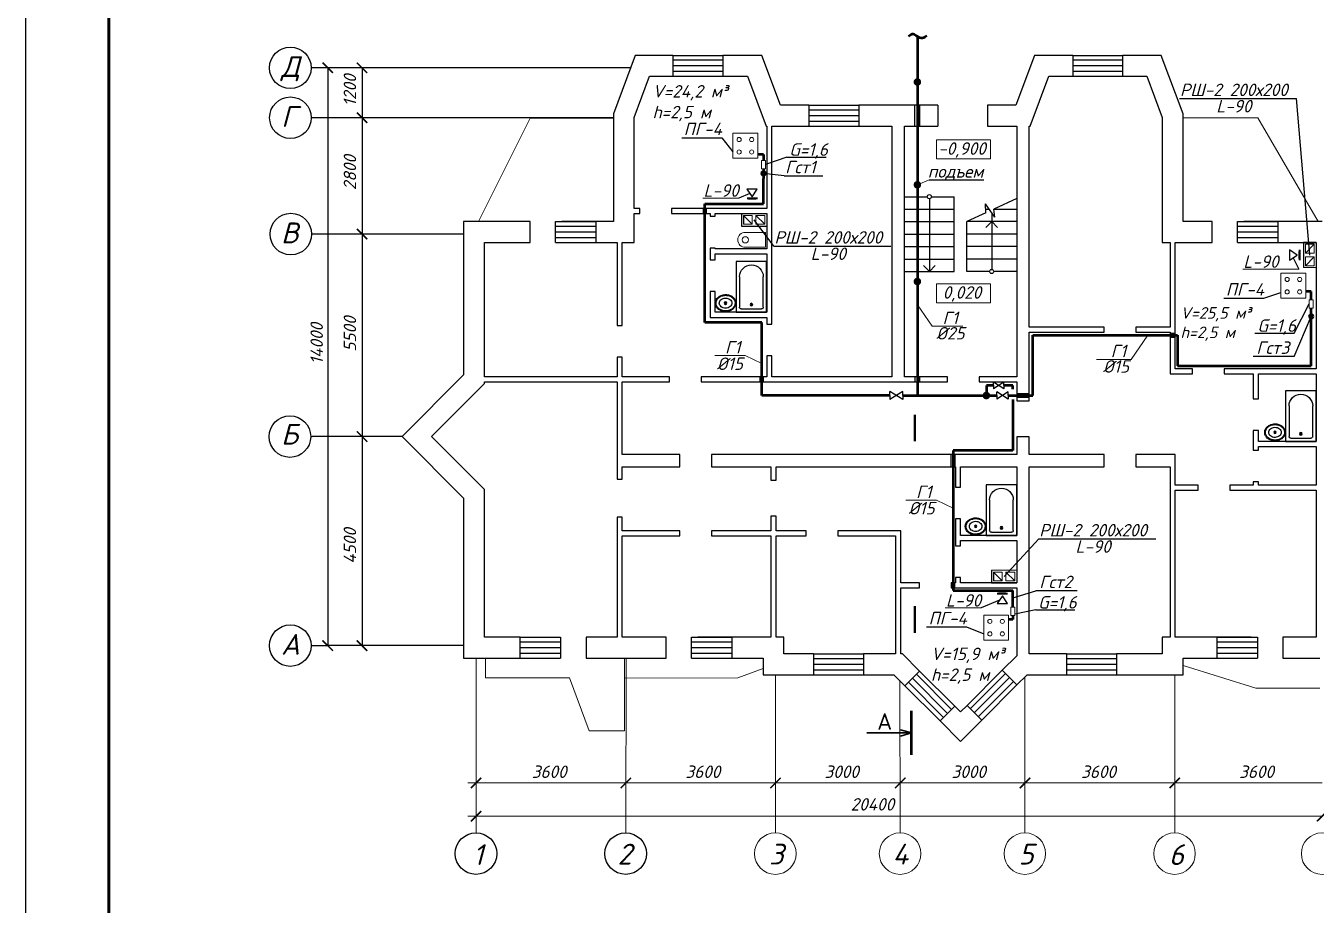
# Model space of a CAD drawing. Header units: millimetres. Extents: x -710977 to 10671, y -929782 to 89628.
# Drawn here: x 846.5 to 1156.9, y 4608.1 to 4819.7 of the extents above; entities that cross this region are included whole.
import ezdxf

# ---------------------------------------------------------------- set-up
doc = ezdxf.new("R2010")
doc.units = ezdxf.units.MM
doc.header["$LTSCALE"] = 0.4
doc.linetypes.add('ГОСТ 2.303 5', pattern=[24, 20, -1.5, 1, -1.5])
for name, color, linetype, lineweight in [('A-FLOR', 192, 'Continuous', 9), ('A-WALL', 113, 'Continuous', 9), ('I-WALL', 2, 'Continuous', 9), ('газ', 7, 'Continuous', 40), ('здания', 7, 'Continuous', 25), ('Надписи', 7, 'Continuous', 20), ('оборудование', 255, 'Continuous', 60), ('основной', 7, 'Continuous', 60), ('построение', 7, 'Continuous', 30), ('тонкие', 7, 'Continuous', 25)]:
    doc.layers.add(name, color=color, linetype=linetype, lineweight=lineweight)
for name, color, linetype in [('VPORTS', 7, 'Continuous'), ('А1', 7, 'Continuous'), ('аксонометрия', 84, 'Continuous'), ('кварталыИнфо', 7, 'Continuous'), ('оси', 255, 'Continuous'), ('подп', 70, 'Continuous')]:
    doc.layers.add(name, color=color, linetype=linetype)
doc.styles.add('Zhenka', font='isocpeur.ttf', dxfattribs={"height": 400})
doc.styles.add('Курсив', font='isocpeui.ttf')
doc.styles.add('текстовый', font='isocpeui.ttf', dxfattribs={"height": 5})
doc.linetypes.add('зигзаг', pattern='A,0.00254,-5.08,[131,ltypeshp.shx,S=5.08,R=0,X=-5.08,Y=0],-10.16,[131,ltypeshp.shx,S=5.08,R=180,X=5.08,Y=0],-5.08', length=20.32254)

# ---------------------------------------------------------------- blocks, each defined once
blk = doc.blocks.new('Ванна — 66 x 152 см')
for p, q in [((8, -18), (10, -18)), ((9, -17), (9, -19))]:
    blk.add_line(p, q)
blk.add_lwpolyline([(0, -36), (0, 0), (60, 0), (60, -36)], close=True)
for points in [[(4, -30), (4, -6)], [(6, -4), (42, -4)], [(42, -32), (6, -32)]]:
    blk.add_lwpolyline(points)
for radius in [1.5, 1]:
    blk.add_circle((9, -18), radius)
for centre, radius, start, end in [((5.75, -5.75), 1.77, 81.8699, 188.1301), ((42, -18), 14, 270, 90), ((5.75, -30.25), 1.77, 171.8699, 278.1301)]:
    blk.add_arc(centre, radius, start, end)
blk = doc.blocks.new('Раковина овальная — вид сверху')
for p, q in [((-1, 0), (1, 0)), ((0, 1), (0, -1))]:
    blk.add_line(p, q)
at = {"linetype": 'Continuous'}
for points in [[(-12.2, 0.4, 0.117634), (-11.5, -3.4, 0.104469), (-8.9, -6.8, 0.090016), (-5.1, -9.1, 0.08192), (-0.3, -10, 0.08192), (4.5, -9.4, 0.090016), (8.4, -7.4, 0.104469), (11.2, -4.1, 0.117634), (12.2, -0.4, 0.117634), (11.5, 3.4, 0.104469), (8.9, 6.8, 0.090016), (5.1, 9.1, 0.08192), (0.3, 10, 0.08192), (-4.5, 9.4, 0.090016), (-8.4, 7.4, 0.104469), (-11.2, 4.1, 0.117634)], [(-11.3, 0.2, 0.118622), (-10.5, -3.3, 0.104678), (-8.1, -6.4, 0.089562), (-4.5, -8.4, 0.081185), (-0.1, -9.2, 0.081185), (4.3, -8.5, 0.089562), (7.9, -6.6, 0.104678), (10.4, -3.5, 0.118622), (11.3, -0.2, 0.118622), (10.5, 3.3, 0.104678), (8.1, 6.4, 0.089562), (4.5, 8.4, 0.081185), (0.1, 9.2, 0.081185), (-4.3, 8.5, 0.089562), (-7.9, 6.6, 0.104678), (-10.4, 3.5, 0.118622)], [(-7.4, 0.1, 0.118283), (-6.9, -2.2, 0.104607), (-5.3, -4.2, 0.089718), (-3, -5.5, 0.081436), (-0.1, -6, 0.081436), (2.8, -5.6, 0.089718), (5.2, -4.3, 0.104607), (6.9, -2.3, 0.118283), (7.4, -0.1, 0.118283), (6.9, 2.2, 0.104607), (5.3, 4.2, 0.089718), (3, 5.5, 0.081436), (0.1, 6, 0.081436), (-2.8, 5.6, 0.089718), (-5.2, 4.3, 0.104607), (-6.9, 2.3, 0.118283)]]:
    blk.add_lwpolyline(points, format="xyb", close=True, dxfattribs=at)
for radius in [1.5, 1]:
    blk.add_circle((0, 0), radius)
blk = doc.blocks.new('_ArchTick')
at = {"color": 0, "linetype": 'ByBlock', "const_width": 0.15}
blk.add_lwpolyline([(-0.5, -0.5), (0.5, 0.5)], dxfattribs=at)

msp = doc.modelspace()

# ---------------------------------------------------------------- hatches: boundary and pattern name
at = {"layer": 'оборудование', "lineweight": 60}
h = msp.add_hatch(color=7, dxfattribs=at)
h.paths.add_polyline_path([(1023.959, 4784.158), (1023.589, 4784.308, 0.0964728), (1023.559, 4784.158, 0.4142136), (1023.959, 4783.758)])
h.paths.add_polyline_path([(1024.359, 4784.158, 0.8240307), (1023.589, 4784.308), (1023.959, 4784.158)])
h.paths.add_polyline_path([(1024.359, 4784.158), (1023.959, 4784.158), (1023.959, 4783.758, 0.4142136)])
h = msp.add_hatch(color=7, dxfattribs=at)
h.paths.add_polyline_path([(1155.682, 4749.78), (1155.312, 4749.63, -0.0964728), (1155.282, 4749.78, -0.4142136), (1155.682, 4750.18)])
h.paths.add_polyline_path([(1156.082, 4749.78, -0.8240307), (1155.312, 4749.63), (1155.682, 4749.78)])
h.paths.add_polyline_path([(1156.082, 4749.78), (1155.682, 4749.78), (1155.682, 4750.18, -0.4142136)])
h = msp.add_hatch(color=7, dxfattribs=at)
edge = h.paths.add_edge_path()
edge.add_line((1083.908, 4681.72), (1083.537, 4681.963))
edge.add_arc((1083.908, 4682.113), 0.4, 180, 202.04172, ccw=False)
edge.add_arc((1083.908, 4682.113), 0.4, 90, 180, ccw=False)
edge.add_line((1083.908, 4682.513), (1083.908, 4681.72))
edge = h.paths.add_edge_path()
edge.add_arc((1083.908, 4682.113), 0.4, -157.95828, 0, ccw=False)
edge.add_line((1083.537, 4681.963), (1083.908, 4681.72))
edge.add_line((1083.908, 4681.72), (1084.308, 4682.113))
edge = h.paths.add_edge_path()
edge.add_line((1084.308, 4682.113), (1083.908, 4681.72))
edge.add_line((1083.908, 4681.72), (1083.908, 4682.513))
edge.add_arc((1083.908, 4682.113), 0.4, 0, 90, ccw=False)

# ---------------------------------------------------------------- linework, layer by layer
at = {"color": 7, "lineweight": 25}
for p, q in [((1002.161, 4812.574), (1002.161, 4807.574)), ((1002.161, 4812.574), (1014.161, 4812.574)), ((1002.161, 4811.484), (1014.161, 4811.484)), ((1014.161, 4812.574), (1014.161, 4807.574)), ((1098.317, 4812.574), (1098.317, 4807.574)), ((1098.317, 4812.574), (1110.317, 4812.574)), ((1098.317, 4811.484), (1110.317, 4811.484)), ((1110.317, 4812.574), (1110.317, 4807.574)), ((1002.161, 4810.124), (1014.161, 4810.124)), ((1002.161, 4808.763), (1014.161, 4808.763)), ((1002.161, 4807.574), (1014.161, 4807.574)), ((1098.317, 4810.124), (1110.317, 4810.124)), ((1098.317, 4808.763), (1110.317, 4808.763)), ((1098.317, 4807.574), (1110.317, 4807.574)), ((1034.846, 4800.574), (1034.846, 4795.574)), ((1034.846, 4800.574), (1046.846, 4800.574)), ((1034.846, 4799.484), (1046.846, 4799.484)), ((1034.846, 4798.124), (1046.846, 4798.124)), ((1046.846, 4800.574), (1046.846, 4795.574)), ((1065.846, 4800.574), (1065.846, 4795.574)), ((1077.846, 4800.574), (1077.846, 4795.574)), ((1034.846, 4796.763), (1046.846, 4796.763)), ((1034.846, 4795.574), (1046.846, 4795.574)), ((973.966, 4767.574), (973.966, 4772.574)), ((973.966, 4771.484), (983.658, 4771.484)), ((973.966, 4770.124), (983.658, 4770.124)), ((1137.966, 4767.574), (1137.966, 4772.574)), ((1137.966, 4771.484), (1147.658, 4771.484)), ((1137.966, 4770.124), (1147.658, 4770.124)), ((973.966, 4768.763), (983.658, 4768.763)), ((1137.966, 4768.763), (1147.658, 4768.763)), ((965.434, 4667.574), (965.434, 4672.574)), ((965.434, 4671.484), (975.126, 4671.484)), ((1006.631, 4667.574), (1006.631, 4672.574)), ((1006.631, 4671.484), (1016.323, 4671.484)), ((1133.034, 4667.574), (1133.034, 4672.574)), ((1133.034, 4671.484), (1142.726, 4671.484)), ((965.434, 4670.124), (975.126, 4670.124)), ((965.434, 4668.763), (975.126, 4668.763)), ((1006.631, 4670.124), (1016.323, 4670.124)), ((1006.631, 4668.763), (1016.323, 4668.763)), ((1035.976, 4668.574), (1035.976, 4663.574)), ((1035.976, 4668.574), (1047.976, 4668.574)), ((1035.976, 4667.484), (1047.976, 4667.484)), ((1047.976, 4668.574), (1047.976, 4663.574)), ((1096.846, 4668.574), (1096.846, 4663.574)), ((1096.846, 4668.574), (1108.846, 4668.574)), ((1096.846, 4667.484), (1108.846, 4667.484)), ((1108.846, 4668.574), (1108.846, 4663.574)), ((1133.034, 4670.124), (1142.726, 4670.124)), ((1133.034, 4668.763), (1142.726, 4668.763)), ((1035.976, 4666.124), (1047.976, 4666.124)), ((1035.976, 4664.763), (1047.976, 4664.763)), ((1061.49, 4664.465), (1057.955, 4660.929)), ((1061.49, 4664.465), (1069.976, 4655.98)), ((1072.898, 4656.161), (1081.383, 4664.646)), ((1081.383, 4664.646), (1084.919, 4661.111)), ((1096.846, 4666.124), (1108.846, 4666.124)), ((1096.846, 4664.763), (1108.846, 4664.763)), ((1035.976, 4663.574), (1047.976, 4663.574)), ((1058.796, 4661.77), (1067.281, 4653.285)), ((1059.758, 4662.733), (1068.243, 4654.247)), ((1060.72, 4663.695), (1069.206, 4655.209)), ((1073.668, 4655.391), (1082.154, 4663.876)), ((1074.631, 4654.429), (1083.116, 4662.914)), ((1075.593, 4653.467), (1084.078, 4661.952)), ((1096.846, 4663.574), (1108.846, 4663.574)), ((1057.955, 4660.929), (1066.44, 4652.444)), ((1076.434, 4652.626), (1084.919, 4661.111)), ((1069.976, 4655.98), (1066.44, 4652.444)), ((1072.898, 4656.161), (1076.434, 4652.626))]:
    msp.add_line(p, q, dxfattribs=at)
at = {"lineweight": 25}
for p, q in [((919.156, 4809.574), (919.156, 4670.574)), ((991.989, 4809.574), (919.156, 4809.574)), ((927.406, 4809.574), (927.406, 4670.574)), ((951.846, 4769.574), (915.406, 4769.574)), ((937.022, 4720.862), (915.406, 4720.862)), ((937.022, 4720.862), (915.406, 4720.862)), ((951.846, 4670.574), (919.156, 4670.574)), ((951.846, 4670.574), (926.156, 4670.574))]:
    msp.add_line(p, q, dxfattribs=at)
at = {"lineweight": -3, "ltscale": 0.08}
for p, q in [((1123.992, 4802.205), (1152.136, 4802.205)), ((1026.446, 4766.702), (1054.59, 4766.702)), ((1090.138, 4696.267), (1118.282, 4696.267))]:
    msp.add_line(p, q, dxfattribs=at)
for p, q in [((1155.319, 4764.528), (1152.136, 4802.205)), ((1004.289, 4792.773), (1013.905, 4792.773)), ((1013.905, 4792.773), (1016.593, 4789.386)), ((1029.588, 4788.102), (1024.459, 4786.309)), ((1029.588, 4788.102), (1039.008, 4788.102)), ((1028.904, 4783.578), (1023.959, 4784.121)), ((1028.904, 4783.578), (1038.264, 4783.578)), ((1026.446, 4766.702), (1021.709, 4773.018)), ((1144.3, 4754.177), (1148.394, 4755.533)), ((1134.683, 4754.177), (1144.3, 4754.177)), ((1151.572, 4745.749), (1155.182, 4752.762)), ((1151.572, 4740.124), (1155.682, 4749.78)), ((1142.152, 4745.749), (1151.572, 4745.749)), ((1083.908, 4682.087), (1089.456, 4683.776)), ((1089.418, 4679.176), (1084.408, 4678.174)), ((1089.418, 4679.176), (1098.838, 4679.176)), ((1063.192, 4675.095), (1072.809, 4675.095)), ((1072.809, 4675.095), (1076.908, 4673.426))]:
    msp.add_line(p, q)
at = {"lineweight": 20}
for p, q in [((1016.593, 4793.819), (1022.593, 4793.819)), ((1016.593, 4787.819), (1016.593, 4793.819)), ((1022.593, 4793.819), (1022.593, 4787.819)), ((1022.593, 4787.819), (1016.593, 4787.819)), ((1023.959, 4787.309), (1023.459, 4787.309)), ((1023.459, 4787.309), (1023.459, 4785.309)), ((1024.459, 4787.309), (1023.959, 4787.309)), ((1024.459, 4785.309), (1024.459, 4787.309)), ((1023.459, 4785.309), (1024.459, 4785.309)), ((1024.726, 4774.531), (1018.673, 4774.531)), ((1019.127, 4774.077), (1021.246, 4774.077)), ((1021.246, 4771.958), (1019.127, 4774.077)), ((1021.246, 4774.077), (1021.246, 4771.958)), ((1022.153, 4771.958), (1022.153, 4774.077)), ((1022.153, 4774.077), (1024.272, 4774.077)), ((1024.272, 4771.958), (1022.153, 4774.077)), ((1024.272, 4774.077), (1024.272, 4771.958)), ((1024.726, 4771.504), (1024.726, 4774.531)), ((1021.246, 4771.958), (1019.127, 4771.958)), ((1024.472, 4769.999), (1019.572, 4769.999)), ((1024.272, 4771.958), (1022.153, 4771.958)), ((1024.472, 4766.399), (1024.472, 4769.999)), ((1154.273, 4765.001), (1154.273, 4767.12)), ((1154.273, 4765.001), (1156.392, 4767.12)), ((1156.392, 4767.12), (1156.392, 4765.001)), ((1156.846, 4761.52), (1156.846, 4767.574)), ((1024.472, 4766.399), (1019.572, 4766.399)), ((1156.392, 4765.001), (1154.273, 4765.001)), ((1154.273, 4764.093), (1156.392, 4764.093)), ((1154.273, 4761.974), (1154.273, 4764.093)), ((1154.273, 4761.974), (1156.392, 4764.093)), ((1156.392, 4764.093), (1156.392, 4761.974)), ((1153.82, 4761.52), (1156.846, 4761.52)), ((1156.392, 4761.974), (1154.273, 4761.974)), ((1148.394, 4760.169), (1154.394, 4760.169)), ((1148.394, 4754.169), (1148.394, 4760.169)), ((1154.394, 4760.169), (1154.394, 4754.169)), ((1154.394, 4754.169), (1148.394, 4754.169)), ((1155.182, 4751.762), (1155.182, 4753.762)), ((1155.182, 4753.762), (1156.182, 4753.762)), ((1155.682, 4751.762), (1155.182, 4751.762)), ((1156.182, 4751.762), (1155.682, 4751.762)), ((1156.182, 4753.762), (1156.182, 4751.762)), ((1084.846, 4688.72), (1078.793, 4688.72)), ((1079.247, 4688.266), (1081.366, 4688.266)), ((1081.366, 4686.148), (1079.247, 4688.266)), ((1081.366, 4686.148), (1079.247, 4686.148)), ((1081.366, 4688.266), (1081.366, 4686.148)), ((1082.273, 4686.148), (1082.273, 4688.266)), ((1082.273, 4688.266), (1084.392, 4688.266)), ((1084.392, 4686.148), (1082.273, 4688.266)), ((1084.392, 4686.148), (1082.273, 4686.148)), ((1084.392, 4688.266), (1084.392, 4686.148)), ((1084.846, 4685.694), (1084.846, 4688.72)), ((1083.408, 4677.832), (1083.408, 4679.832)), ((1083.408, 4679.832), (1084.408, 4679.832)), ((1084.408, 4679.832), (1084.408, 4677.832)), ((1076.908, 4677.899), (1082.908, 4677.899)), ((1076.908, 4671.899), (1076.908, 4677.899)), ((1082.908, 4677.899), (1082.908, 4671.899)), ((1083.908, 4677.832), (1083.408, 4677.832)), ((1084.408, 4677.832), (1083.908, 4677.832)), ((1082.908, 4671.899), (1076.908, 4671.899))]:
    msp.add_line(p, q, dxfattribs=at)
at = {"color": 0, "ltscale": 0.5}
for p, q in [((1019.988, 4780.403), (1021.219, 4778.522)), ((1021.219, 4778.522), (1022.463, 4780.403)), ((1152.311, 4764.509), (1150.43, 4765.753)), ((1150.43, 4763.279), (1152.311, 4764.509)), ((1081.424, 4682.581), (1080.18, 4680.7)), ((1082.655, 4680.7), (1081.424, 4682.581))]:
    msp.add_line(p, q, dxfattribs=at)
at = {"color": 0, "lineweight": 40}
for p, q in [((1022.475, 4778.113), (1020.039, 4778.113)), ((1152.882, 4765.765), (1152.882, 4763.329)), ((1080.168, 4683.153), (1082.605, 4683.153))]:
    msp.add_line(p, q, dxfattribs=at)
at = {"lineweight": 40}
for p, q in [((1020.376, 4778.113), (1022.137, 4778.113)), ((1020.376, 4778.113), (1022.137, 4778.113)), ((1152.882, 4763.667), (1152.882, 4765.427)), ((1152.882, 4763.667), (1152.882, 4765.427)), ((1082.267, 4683.153), (1080.506, 4683.153)), ((1082.267, 4683.153), (1080.506, 4683.153))]:
    msp.add_line(p, q, dxfattribs=at)
at = {"color": 7}
for p, q in [((1057.846, 4778.574), (1063.346, 4778.574)), ((1063.846, 4778.074), (1063.846, 4760.574)), ((1064.346, 4778.574), (1069.846, 4778.574)), ((1079.571, 4773.672), (1077.357, 4776.836)), ((1077.406, 4774.706), (1077.357, 4776.836)), ((1084.846, 4778.15), (1079.316, 4775.59)), ((1057.846, 4775.574), (1069.846, 4775.574)), ((1077.406, 4774.706), (1072.846, 4772.595)), ((1078.846, 4774.708), (1078.846, 4761.074)), ((1079.571, 4773.672), (1079.316, 4775.59)), ((1057.846, 4772.574), (1069.846, 4772.574)), ((1084.846, 4772.574), (1072.846, 4772.574)), ((1078.846, 4772.574), (1077.432, 4771.16)), ((1078.846, 4772.574), (1080.26, 4771.16)), ((1057.846, 4769.574), (1069.846, 4769.574)), ((1084.846, 4769.574), (1072.846, 4769.574)), ((1057.846, 4766.574), (1069.846, 4766.574)), ((1084.846, 4766.574), (1072.846, 4766.574)), ((1057.846, 4763.574), (1069.846, 4763.574)), ((1063.846, 4760.574), (1062.432, 4761.988)), ((1063.846, 4760.574), (1065.26, 4761.988)), ((1084.846, 4763.574), (1072.846, 4763.574)), ((1084.846, 4760.574), (1079.346, 4760.574))]:
    msp.add_line(p, q, dxfattribs=at)
at = {"color": 7, "lineweight": 20}
for p, q in [((1060.963, 4752.556), (1064.537, 4747.399)), ((1064.537, 4747.399), (1071.895, 4747.399)), ((1112.351, 4739.443), (1116.361, 4745.24)), ((1012.228, 4740.334), (1019.586, 4740.334)), ((1019.586, 4740.334), (1023.596, 4738.442)), ((1104.008, 4739.443), (1112.351, 4739.443)), ((1058.184, 4705.557), (1065.542, 4705.557)), ((1065.542, 4705.557), (1069.553, 4703.665))]:
    msp.add_line(p, q, dxfattribs=at)
at = {"color": 7, "lineweight": 50}
for p, q in [((1060.391, 4726.107), (1060.391, 4719.73)), ((1060.391, 4680.054), (1060.391, 4673.677))]:
    msp.add_line(p, q, dxfattribs=at)
at = {"color": 7, "lineweight": 35}
for q in [(1048.773, 4649.571), (1056.922, 4650.326), (1056.922, 4648.817)]:
    msp.add_line((1059.547, 4649.571), q, dxfattribs=at)
at = {"color": 0, "linetype": 'ByBlock', "const_width": 0.375}
for points in [[(920.406, 4808.324), (917.906, 4810.824)], [(928.656, 4808.324), (926.156, 4810.824)], [(928.656, 4796.324), (926.156, 4798.824)], [(926.156, 4798.824), (928.656, 4796.324)], [(928.656, 4768.324), (926.156, 4770.824)], [(926.156, 4770.824), (928.656, 4768.324)], [(928.656, 4719.612), (926.156, 4722.112)], [(926.156, 4722.112), (928.656, 4719.612)], [(917.906, 4671.824), (920.406, 4669.324)], [(926.156, 4671.824), (928.656, 4669.324)]]:
    msp.add_lwpolyline(points, dxfattribs=at)
at = {"lineweight": 20, "const_width": 0.909}
for points in [[(1060.509, 4806.16, 1), (1061.418, 4806.16, 1)], [(1060.509, 4781.431, 1), (1061.418, 4781.431, 1)], [(1060.509, 4758.167, 1), (1061.418, 4758.167, 1)], [(1077.098, 4730.734, 1), (1078.007, 4730.734, 1)]]:
    msp.add_lwpolyline(points, format="xyb", close=True, dxfattribs=at)
at = {"lineweight": 20}
for centre, radius in [((1018.093, 4792.319), 0.5), ((1021.093, 4792.319), 0.5), ((1018.093, 4789.319), 0.5), ((1021.093, 4789.319), 0.5), ((1019.572, 4768.199), 0.75), ((1149.894, 4758.669), 0.5), ((1152.894, 4758.669), 0.5), ((1149.894, 4755.669), 0.5), ((1152.894, 4755.669), 0.5), ((1078.408, 4676.399), 0.5), ((1081.408, 4676.399), 0.5), ((1078.408, 4673.399), 0.5), ((1081.408, 4673.399), 0.5)]:
    msp.add_circle(centre, radius, dxfattribs=at)
at = {"color": 7}
for centre in [(1063.846, 4778.574), (1078.846, 4760.574)]:
    msp.add_circle(centre, 0.5, dxfattribs=at)
at = {"color": 7, "lineweight": 25}
for centre in [(954.809, 4620.538), (990.809, 4620.538)]:
    msp.add_circle(centre, 5, dxfattribs=at)
at = {"lineweight": 20}
msp.add_arc((1019.572, 4768.199), 1.8, 90, 270, dxfattribs=at)
at = {"layer": 'A-FLOR', "color": 0}
for p, q in [((967.82, 4797.473), (955.443, 4772.574)), ((987.846, 4797.379), (967.82, 4797.473)), ((1142.846, 4797.574), (1124.846, 4797.574)), ((1157.346, 4772.574), (1142.846, 4797.574)), ((957.091, 4667.574), (957.091, 4662.819)), ((990.501, 4650.069), (990.551, 4667.574)), ((1017.802, 4662.819), (1023.846, 4665.07)), ((1124.846, 4665.831), (1142.384, 4660.319)), ((957.091, 4662.819), (977.266, 4662.819)), ((977.266, 4662.819), (982.016, 4650.069)), ((990.537, 4662.769), (1017.802, 4662.819)), ((1142.384, 4660.319), (1157.726, 4660.319)), ((982.016, 4650.069), (990.501, 4650.069))]:
    msp.add_line(p, q, dxfattribs=at)
at = {"layer": 'A-WALL', "lineweight": 25}
for p, q in [((993.114, 4812.574), (987.846, 4798.527)), ((1002.161, 4812.574), (993.114, 4812.574)), ((1023.579, 4812.574), (1014.161, 4812.574)), ((1028.079, 4800.574), (1023.579, 4812.574)), ((1089.114, 4812.574), (1084.614, 4800.574)), ((1098.317, 4812.574), (1089.114, 4812.574)), ((1119.579, 4812.574), (1110.317, 4812.574)), ((1124.846, 4798.527), (1119.579, 4812.574)), ((992.846, 4797.62), (996.579, 4807.574)), ((996.579, 4807.574), (1002.161, 4807.574)), ((1014.161, 4807.574), (1020.114, 4807.574)), ((1020.114, 4807.574), (1024.614, 4795.574)), ((1088.079, 4795.574), (1092.579, 4807.574)), ((1092.579, 4807.574), (1098.317, 4807.574)), ((1110.317, 4807.574), (1116.114, 4807.574)), ((1116.114, 4807.574), (1119.846, 4797.62)), ((987.846, 4798.527), (987.846, 4772.574)), ((1034.846, 4800.574), (1028.079, 4800.574)), ((1065.846, 4800.574), (1046.846, 4800.574)), ((1084.614, 4800.574), (1077.846, 4800.574)), ((1124.846, 4772.574), (1124.846, 4798.527)), ((992.846, 4775.771), (992.846, 4797.62)), ((1024.614, 4795.574), (1024.726, 4795.574)), ((1025.966, 4795.574), (1034.846, 4795.574)), ((1046.846, 4795.574), (1054.846, 4795.574)), ((1054.846, 4795.574), (1054.846, 4735.271)), ((1057.846, 4795.574), (1065.846, 4795.574)), ((1057.846, 4735.271), (1057.846, 4795.574)), ((1077.846, 4795.574), (1084.846, 4795.574)), ((1084.846, 4795.574), (1084.846, 4735.271)), ((1087.846, 4795.574), (1088.079, 4795.574)), ((1087.846, 4747.194), (1087.846, 4795.574)), ((1119.846, 4797.62), (1119.846, 4767.574)), ((992.846, 4767.574), (992.846, 4774.531)), ((951.846, 4772.574), (951.846, 4735.686)), ((967.846, 4772.574), (951.846, 4772.574)), ((967.846, 4767.574), (967.846, 4772.574)), ((987.846, 4772.574), (975.466, 4772.574)), ((1131.846, 4772.574), (1124.846, 4772.574)), ((1131.846, 4767.574), (1131.846, 4772.574)), ((1158.346, 4772.574), (1139.466, 4772.574)), ((956.846, 4735.271), (956.846, 4767.574)), ((956.846, 4767.574), (967.846, 4767.574)), ((975.466, 4767.574), (988.726, 4767.574)), ((989.966, 4767.574), (992.846, 4767.574)), ((1119.846, 4767.574), (1121.726, 4767.574)), ((1122.966, 4767.574), (1131.846, 4767.574)), ((1139.466, 4767.574), (1156.846, 4767.574)), ((1156.846, 4767.574), (1156.846, 4737.194)), ((1087.846, 4729.432), (1087.846, 4745.954)), ((951.846, 4735.686), (937.022, 4720.862)), ((1156.846, 4735.954), (1156.846, 4719.694)), ((944.093, 4720.862), (956.846, 4733.615)), ((956.846, 4733.615), (956.846, 4734.031)), ((1084.846, 4734.031), (1084.846, 4729.432)), ((1084.846, 4729.432), (1087.846, 4729.432)), ((937.022, 4720.862), (951.846, 4706.038)), ((956.846, 4708.109), (944.093, 4720.862)), ((1084.846, 4720.792), (1084.846, 4716.574)), ((1087.846, 4720.792), (1084.846, 4720.792)), ((1087.846, 4716.574), (1087.846, 4720.792)), ((1156.846, 4718.454), (1156.846, 4709.194)), ((1003.846, 4716.574), (989.966, 4716.574)), ((1003.846, 4713.574), (1003.846, 4716.574)), ((1084.846, 4716.574), (1011.466, 4716.574)), ((1011.466, 4716.574), (1011.466, 4713.574)), ((1105.846, 4716.574), (1087.846, 4716.574)), ((1105.846, 4713.574), (1105.846, 4716.574)), ((1122.966, 4716.574), (1113.466, 4716.574)), ((1113.466, 4716.574), (1113.466, 4713.574)), ((1122.966, 4713.574), (1122.966, 4716.574)), ((989.966, 4713.574), (1003.846, 4713.574)), ((1011.466, 4713.574), (1025.726, 4713.574)), ((1026.966, 4713.574), (1070.106, 4713.574)), ((1071.346, 4713.574), (1084.846, 4713.574)), ((1084.846, 4713.574), (1084.846, 4697.074)), ((1087.846, 4668.574), (1087.846, 4713.574)), ((1087.846, 4713.574), (1105.846, 4713.574)), ((1113.466, 4713.574), (1121.726, 4713.574)), ((956.846, 4672.574), (956.846, 4708.109)), ((1156.846, 4707.954), (1156.846, 4672.574)), ((951.846, 4706.038), (951.846, 4667.574)), ((1084.846, 4695.834), (1084.846, 4685.694)), ((1084.846, 4684.454), (1084.846, 4668.109)), ((965.434, 4672.574), (956.846, 4672.574)), ((988.726, 4672.574), (981.346, 4672.574)), ((981.346, 4672.574), (981.346, 4667.574)), ((1000.511, 4672.574), (989.966, 4672.574)), ((1000.511, 4667.574), (1000.511, 4672.574)), ((1025.726, 4672.574), (1008.131, 4672.574)), ((1028.846, 4672.574), (1026.966, 4672.574)), ((1028.846, 4668.574), (1028.846, 4672.574)), ((1121.726, 4672.574), (1119.846, 4672.574)), ((1119.846, 4672.574), (1119.846, 4668.574)), ((1141.226, 4672.574), (1122.966, 4672.574)), ((1156.846, 4672.574), (1148.846, 4672.574)), ((1148.846, 4672.574), (1148.846, 4667.574)), ((951.846, 4667.574), (965.434, 4667.574)), ((981.346, 4667.574), (1000.511, 4667.574)), ((1008.131, 4667.574), (1023.846, 4667.574)), ((1023.846, 4667.574), (1023.846, 4663.574)), ((1035.976, 4668.574), (1028.846, 4668.574)), ((1055.726, 4668.574), (1047.976, 4668.574)), ((1057.382, 4668.574), (1056.966, 4668.574)), ((1061.49, 4664.465), (1057.382, 4668.574)), ((1084.846, 4668.109), (1081.383, 4664.646)), ((1096.846, 4668.574), (1087.846, 4668.574)), ((1119.846, 4668.574), (1108.846, 4668.574)), ((1124.846, 4663.574), (1124.846, 4667.574)), ((1124.846, 4667.574), (1141.226, 4667.574)), ((1148.846, 4667.574), (1157.726, 4667.574)), ((1023.846, 4663.574), (1035.976, 4663.574)), ((1047.976, 4663.574), (1055.311, 4663.574)), ((1055.311, 4663.574), (1057.955, 4660.929)), ((1084.919, 4661.111), (1087.382, 4663.574)), ((1087.382, 4663.574), (1096.846, 4663.574)), ((1108.846, 4663.574), (1124.846, 4663.574)), ((1071.346, 4654.609), (1069.976, 4655.98)), ((1072.898, 4656.161), (1071.346, 4654.609)), ((1066.44, 4652.444), (1071.346, 4647.538)), ((1071.346, 4647.538), (1076.434, 4652.626))]:
    msp.add_line(p, q, dxfattribs=at)
at = {"layer": 'I-WALL', "lineweight": 25}
for p, q in [((1024.726, 4795.574), (1024.726, 4775.771)), ((1025.966, 4747.891), (1025.966, 4795.574)), ((994.226, 4775.771), (992.846, 4775.771)), ((992.846, 4774.531), (994.226, 4774.531)), ((994.226, 4774.531), (994.226, 4775.771)), ((1024.726, 4775.771), (1001.846, 4775.771)), ((1001.846, 4775.771), (1001.846, 4774.531)), ((1001.846, 4774.531), (1011.106, 4774.531)), ((1011.106, 4774.531), (1011.106, 4773.851)), ((1011.106, 4773.851), (1012.346, 4773.851)), ((1012.346, 4774.531), (1024.726, 4774.531)), ((1012.346, 4773.851), (1012.346, 4774.531)), ((1024.726, 4774.531), (1024.726, 4766.031)), ((988.726, 4767.574), (988.726, 4747.574)), ((989.966, 4747.574), (989.966, 4767.574)), ((1121.726, 4767.574), (1121.726, 4747.194)), ((1122.966, 4737.194), (1122.966, 4767.574)), ((1012.346, 4766.231), (1011.106, 4766.231)), ((1011.106, 4766.231), (1011.106, 4763.391)), ((1012.346, 4766.031), (1012.346, 4766.231)), ((1024.726, 4766.031), (1012.346, 4766.031)), ((1012.346, 4764.791), (1024.726, 4764.791)), ((1012.346, 4763.391), (1012.346, 4764.791)), ((1024.726, 4764.791), (1024.726, 4750.791)), ((1011.106, 4763.391), (1012.346, 4763.391)), ((1012.346, 4755.771), (1011.106, 4755.771)), ((1011.106, 4755.771), (1011.106, 4749.551)), ((1012.346, 4750.791), (1012.346, 4755.771)), ((1011.106, 4749.551), (1024.726, 4749.551)), ((1024.726, 4750.791), (1012.346, 4750.791)), ((1024.726, 4749.551), (1024.726, 4747.891)), ((988.726, 4747.574), (989.966, 4747.574)), ((1024.726, 4747.891), (1025.966, 4747.891)), ((1105.846, 4747.194), (1087.846, 4747.194)), ((1087.846, 4745.954), (1105.846, 4745.954)), ((1105.846, 4745.954), (1105.846, 4747.194)), ((1121.726, 4747.194), (1113.466, 4747.194)), ((1113.466, 4747.194), (1113.466, 4745.954)), ((1113.466, 4745.954), (1121.726, 4745.954)), ((1121.726, 4745.954), (1121.726, 4735.954)), ((988.726, 4739.954), (988.726, 4735.271)), ((989.966, 4739.954), (988.726, 4739.954)), ((989.966, 4735.271), (989.966, 4739.954)), ((1024.726, 4740.271), (1024.726, 4735.271)), ((1025.966, 4740.271), (1024.726, 4740.271)), ((1025.966, 4735.271), (1025.966, 4740.271)), ((1121.726, 4735.954), (1127.106, 4735.954)), ((1127.106, 4737.194), (1122.966, 4737.194)), ((1127.106, 4735.954), (1127.106, 4737.194)), ((1156.846, 4737.194), (1134.726, 4737.194)), ((1134.726, 4737.194), (1134.726, 4735.954)), ((1134.726, 4735.954), (1141.726, 4735.954)), ((1141.726, 4735.954), (1141.726, 4729.954)), ((1142.966, 4735.954), (1156.846, 4735.954)), ((1142.966, 4729.954), (1142.966, 4735.954)), ((988.726, 4735.271), (956.846, 4735.271)), ((956.846, 4734.031), (988.726, 4734.031)), ((988.726, 4734.031), (988.726, 4710.649)), ((1001.346, 4735.271), (989.966, 4735.271)), ((989.966, 4734.031), (1001.346, 4734.031)), ((989.966, 4716.574), (989.966, 4734.031)), ((1001.346, 4734.031), (1001.346, 4735.271)), ((1024.726, 4735.271), (1008.966, 4735.271)), ((1008.966, 4735.271), (1008.966, 4734.031)), ((1008.966, 4734.031), (1068.226, 4734.031)), ((1054.846, 4735.271), (1025.966, 4735.271)), ((1068.226, 4735.271), (1057.846, 4735.271)), ((1068.226, 4734.031), (1068.226, 4735.271)), ((1084.846, 4735.271), (1075.846, 4735.271)), ((1075.846, 4735.271), (1075.846, 4734.031)), ((1075.846, 4734.031), (1084.846, 4734.031)), ((1141.726, 4729.954), (1142.966, 4729.954)), ((1142.966, 4722.334), (1141.726, 4722.334)), ((1141.726, 4722.334), (1141.726, 4717.574)), ((1142.966, 4719.694), (1142.966, 4722.334)), ((1141.726, 4717.574), (1142.966, 4717.574)), ((1156.846, 4719.694), (1142.966, 4719.694)), ((1142.966, 4718.454), (1156.846, 4718.454)), ((1142.966, 4717.574), (1142.966, 4718.454)), ((989.966, 4710.649), (989.966, 4713.574)), ((1025.726, 4713.574), (1025.726, 4710.394)), ((1026.966, 4710.394), (1026.966, 4713.574)), ((1070.106, 4713.574), (1070.106, 4708.694)), ((1071.346, 4708.694), (1071.346, 4713.574)), ((1121.726, 4713.574), (1121.726, 4672.574)), ((1122.966, 4709.194), (1122.966, 4713.574)), ((988.726, 4710.649), (989.966, 4710.649)), ((1025.726, 4710.394), (1026.966, 4710.394)), ((1070.106, 4708.694), (1071.346, 4708.694)), ((1128.466, 4709.194), (1122.966, 4709.194)), ((1122.966, 4672.574), (1122.966, 4707.954)), ((1122.966, 4707.954), (1128.466, 4707.954)), ((1128.466, 4707.954), (1128.466, 4709.194)), ((1141.726, 4709.194), (1136.086, 4709.194)), ((1136.086, 4709.194), (1136.086, 4707.954)), ((1136.086, 4707.954), (1156.846, 4707.954)), ((1142.966, 4709.954), (1141.726, 4709.954)), ((1141.726, 4709.954), (1141.726, 4709.194)), ((1142.966, 4709.194), (1142.966, 4709.954)), ((1156.846, 4709.194), (1142.966, 4709.194)), ((1026.966, 4701.754), (1025.726, 4701.754)), ((1025.726, 4701.754), (1025.726, 4698.194)), ((1026.966, 4698.194), (1026.966, 4701.754)), ((988.726, 4701.499), (988.726, 4672.574)), ((989.966, 4701.499), (988.726, 4701.499)), ((989.966, 4698.194), (989.966, 4701.499)), ((1070.106, 4701.074), (1070.106, 4694.574)), ((1071.346, 4701.074), (1070.106, 4701.074)), ((1071.346, 4697.074), (1071.346, 4701.074)), ((1003.846, 4698.194), (989.966, 4698.194)), ((989.966, 4672.574), (989.966, 4696.954)), ((989.966, 4696.954), (1003.846, 4696.954)), ((1003.846, 4696.954), (1003.846, 4698.194)), ((1025.726, 4698.194), (1011.466, 4698.194)), ((1011.466, 4698.194), (1011.466, 4696.954)), ((1011.466, 4696.954), (1025.726, 4696.954)), ((1025.726, 4696.954), (1025.726, 4672.574)), ((1034.226, 4698.194), (1026.966, 4698.194)), ((1026.966, 4696.954), (1034.226, 4696.954)), ((1026.966, 4672.574), (1026.966, 4696.954)), ((1034.226, 4696.954), (1034.226, 4698.194)), ((1056.966, 4698.194), (1041.846, 4698.194)), ((1041.846, 4698.194), (1041.846, 4696.954)), ((1041.846, 4696.954), (1055.726, 4696.954)), ((1055.726, 4696.954), (1055.726, 4668.574)), ((1056.966, 4685.694), (1056.966, 4698.194)), ((1084.846, 4697.074), (1071.346, 4697.074)), ((1071.346, 4694.574), (1071.346, 4695.834)), ((1071.346, 4695.834), (1084.846, 4695.834)), ((1070.106, 4694.574), (1071.346, 4694.574)), ((1070.106, 4686.954), (1070.106, 4685.694)), ((1071.346, 4686.954), (1070.106, 4686.954)), ((1071.346, 4685.694), (1071.346, 4686.954)), ((1061.476, 4685.694), (1056.966, 4685.694)), ((1056.966, 4668.574), (1056.966, 4684.454)), ((1056.966, 4684.454), (1061.476, 4684.454)), ((1061.476, 4684.454), (1061.476, 4685.694)), ((1070.106, 4685.694), (1069.096, 4685.694)), ((1069.096, 4685.694), (1069.096, 4684.454)), ((1069.096, 4684.454), (1084.846, 4684.454)), ((1084.846, 4685.694), (1071.346, 4685.694))]:
    msp.add_line(p, q, dxfattribs=at)
at = {"layer": 'VPORTS'}
for p, q in [((973.966, 4772.574), (983.658, 4772.574)), ((983.658, 4772.574), (983.658, 4767.574)), ((1137.966, 4772.574), (1147.658, 4772.574)), ((1147.658, 4772.574), (1147.658, 4767.574)), ((973.966, 4767.574), (983.658, 4767.574)), ((1137.966, 4767.574), (1147.658, 4767.574)), ((965.434, 4672.574), (975.126, 4672.574)), ((975.126, 4672.574), (975.126, 4667.574)), ((1006.631, 4672.574), (1016.323, 4672.574)), ((1016.323, 4672.574), (1016.323, 4667.574)), ((1133.034, 4672.574), (1142.726, 4672.574)), ((1142.726, 4672.574), (1142.726, 4667.574)), ((965.434, 4667.574), (975.126, 4667.574)), ((1006.631, 4667.574), (1016.323, 4667.574)), ((1133.034, 4667.574), (1142.726, 4667.574)), ((1141.226, 4667.574), (1142.726, 4667.574))]:
    msp.add_line(p, q, dxfattribs=at)
at = {"layer": 'VPORTS', "ltscale": 0.2}
for p, q in [((1121.726, 4745.74), (1122.966, 4745.74)), ((1122.966, 4744.74), (1121.726, 4744.74)), ((1060.463, 4734.031), (1060.463, 4735.271)), ((1061.463, 4735.271), (1061.463, 4734.031)), ((1084.846, 4731.234), (1087.846, 4731.234)), ((1087.846, 4730.234), (1084.846, 4730.234)), ((1069.104, 4713.574), (1069.104, 4716.574)), ((1069.999, 4716.574), (1069.999, 4713.574)), ((1069.216, 4684.454), (1069.216, 4685.694)), ((1069.908, 4685.694), (1069.908, 4684.454))]:
    msp.add_line(p, q, dxfattribs=at)
at = {"layer": 'А1'}
msp.add_line((846.544, 4268.791), (846.544, 4862.791), dxfattribs=at)
at = {"layer": 'аксонометрия', "color": 7, "lineweight": 25}
for p, q in [((1081.752, 4733.963), (1079.234, 4732.388)), ((1079.236, 4733.179), (1079.234, 4732.388)), ((1079.236, 4733.179), (1079.239, 4733.971)), ((1081.748, 4732.38), (1079.239, 4733.971)), ((1081.75, 4733.172), (1081.748, 4732.38)), ((1081.75, 4733.172), (1081.752, 4733.963)), ((1057.471, 4731.71), (1054.35, 4729.758)), ((1054.353, 4730.739), (1054.35, 4729.758)), ((1054.353, 4730.739), (1054.356, 4731.72)), ((1057.466, 4729.749), (1054.356, 4731.72)), ((1057.468, 4730.73), (1057.466, 4729.749)), ((1057.468, 4730.73), (1057.471, 4731.71)), ((1082.836, 4731.593), (1080.08, 4729.87)), ((1080.083, 4730.736), (1080.08, 4729.87)), ((1080.083, 4730.736), (1080.085, 4731.602)), ((1082.831, 4729.861), (1080.085, 4731.602)), ((1082.834, 4730.727), (1082.831, 4729.861)), ((1082.834, 4730.727), (1082.836, 4731.593))]:
    msp.add_line(p, q, dxfattribs=at)
at = {"layer": 'газ', "color": 0, "lineweight": 25, "ltscale": 0.08}
for p, q in [((1020.657, 4779.381), (1017.992, 4778.256)), ((1151.371, 4763.894), (1152.675, 4761.149)), ((1080.723, 4681.521), (1076.297, 4679.653))]:
    msp.add_line(p, q, dxfattribs=at)
at = {"layer": 'газ', "color": 0, "linetype": 'Continuous', "lineweight": 20, "ltscale": 0.08}
for p, q in [((954.846, 4667.574), (954.846, 4625.538)), ((990.929, 4667.574), (990.809, 4625.538)), ((1026.846, 4663.574), (1026.846, 4625.538)), ((1056.763, 4662.122), (1056.846, 4625.538)), ((1086.846, 4663.038), (1086.846, 4625.538)), ((1122.846, 4663.574), (1122.846, 4625.538)), ((952.846, 4629.538), (1158.346, 4629.538))]:
    msp.add_line(p, q, dxfattribs=at)
at = {"layer": 'газ', "color": 0, "lineweight": 20, "ltscale": 0.08}
for p, q in [((986.846, 4637.538), (952.846, 4637.538)), ((1021.846, 4637.538), (982.846, 4637.538)), ((1051.846, 4637.538), (1017.846, 4637.538)), ((1083.846, 4637.538), (1047.846, 4637.538)), ((1115.846, 4637.538), (1079.846, 4637.538)), ((1111.846, 4637.538), (1158.346, 4637.538))]:
    msp.add_line(p, q, dxfattribs=at)
at = {"layer": 'газ', "color": 0, "linetype": 'Continuous', "lineweight": 20, "ltscale": 0.08}
for centre in [(1026.809, 4620.538), (1056.809, 4620.538), (1086.809, 4620.538), (1122.809, 4620.538), (1158.309, 4620.538)]:
    msp.add_circle(centre, 5, dxfattribs=at)
at = {"layer": 'здания', "color": 0, "lineweight": 20}
for p, q in [((1017.992, 4778.256), (1009.375, 4778.256)), ((1152.675, 4761.149), (1139.199, 4761.149)), ((1076.297, 4679.653), (1067.68, 4679.653))]:
    msp.add_line(p, q, dxfattribs=at)
at = {"layer": 'кварталыИнфо', "ltscale": 0.12}
for p, q in [((919.156, 4809.574), (915.156, 4809.574)), ((1060.324, 4795.574), (1060.324, 4800.574)), ((1061.588, 4795.574), (1061.588, 4800.574)), ((1022.463, 4780.403), (1019.988, 4780.403)), ((1009.493, 4774.531), (1009.493, 4775.771)), ((1010.231, 4774.531), (1010.231, 4775.771)), ((1018.673, 4774.531), (1018.673, 4771.504)), ((1019.127, 4774.077), (1019.127, 4771.958)), ((1018.673, 4771.504), (1024.726, 4771.504)), ((1156.846, 4767.574), (1153.82, 4767.574)), ((1153.82, 4767.574), (1153.82, 4761.52)), ((1156.392, 4767.12), (1154.273, 4767.12)), ((1150.43, 4765.753), (1150.43, 4763.279)), ((1151.572, 4740.124), (1141.745, 4740.124)), ((1023.188, 4734.031), (1023.188, 4735.271)), ((1023.953, 4734.031), (1023.953, 4735.271)), ((927.406, 4720.862), (919.406, 4720.862)), ((1090.138, 4696.267), (1081.813, 4687.207)), ((1078.793, 4688.72), (1078.793, 4685.694)), ((1079.247, 4688.266), (1079.247, 4686.148)), ((1078.793, 4685.694), (1084.846, 4685.694)), ((1099.376, 4683.776), (1089.456, 4683.776)), ((1080.18, 4680.7), (1082.655, 4680.7)), ((927.406, 4670.574), (919.406, 4670.574))]:
    msp.add_line(p, q, dxfattribs=at)
at = {"layer": 'Надписи', "color": 0, "linetype": 'ByBlock', "ltscale": 0.2}
msp.add_line((1063.816, 4782.617), (1060.963, 4781.431), dxfattribs=at)
at = {"layer": 'оборудование', "lineweight": 53}
for p, q in [((1060.963, 4817.085), (1060.963, 4730.731)), ((1023.959, 4788.706), (1022.593, 4788.706)), ((1023.959, 4788.706), (1023.959, 4787.309)), ((1023.959, 4785.309), (1023.959, 4782.932)), ((1023.959, 4776.886), (1023.959, 4782.932)), ((1009.886, 4748.283), (1009.886, 4776.886)), ((1009.886, 4776.886), (1023.959, 4776.886)), ((1155.682, 4755.762), (1154.394, 4755.762)), ((1155.682, 4753.762), (1155.682, 4755.762)), ((1155.682, 4737.85), (1155.682, 4751.762)), ((1023.596, 4748.283), (1009.886, 4748.283)), ((1023.596, 4730.734), (1023.596, 4748.283)), ((1088.72, 4730.734), (1088.72, 4745.24)), ((1088.72, 4745.24), (1123.502, 4745.24)), ((1123.502, 4745.24), (1123.502, 4737.85)), ((1123.502, 4737.85), (1155.682, 4737.85)), ((1079.236, 4733.176), (1077.553, 4733.176)), ((1077.553, 4733.176), (1077.553, 4731.443)), ((1083.908, 4733.176), (1081.75, 4733.172)), ((1083.908, 4732.231), (1083.908, 4733.176)), ((1054.353, 4730.739), (1023.596, 4730.734)), ((1057.468, 4730.73), (1080.083, 4730.736)), ((1082.834, 4730.734), (1083.908, 4730.734)), ((1083.908, 4730.734), (1088.72, 4730.734)), ((1083.908, 4729.772), (1083.908, 4717.529)), ((1083.908, 4717.529), (1069.553, 4717.529)), ((1069.553, 4717.529), (1069.553, 4683.797)), ((1069.553, 4683.797), (1083.908, 4683.797)), ((1083.908, 4676.832), (1082.908, 4676.832)), ((1083.908, 4677.832), (1083.908, 4676.832)), ((1059.547, 4644.29), (1059.547, 4654.852))]:
    msp.add_line(p, q, dxfattribs=at)
at = {"layer": 'оборудование', "linetype": 'ByBlock', "lineweight": 53, "ltscale": 0.2}
for p, q in [((1083.908, 4679.832), (1083.908, 4683.797)), ((1083.908, 4676.832), (1082.908, 4676.832))]:
    msp.add_line(p, q, dxfattribs=at)
at = {"layer": 'оборудование', "color": 7, "lineweight": 60}
for centre in [(1023.959, 4784.158), (1155.682, 4749.78)]:
    msp.add_circle(centre, 0.4, dxfattribs=at)
at = {"layer": 'оборудование', "linetype": 'зигзаг', "lineweight": 53}
msp.add_spline([(1063.241, 4817.241), (1062.175, 4816.734), (1060.955, 4817.09), (1059.943, 4817.697), (1058.827, 4817.139)], degree=3, dxfattribs=at)
at = {"layer": 'оси'}
for p, q in [((987.846, 4797.574), (915.185, 4797.574)), ((1069.846, 4760.574), (1069.846, 4778.574)), ((1077.386, 4775.574), (1078.24, 4775.574)), ((1079.318, 4775.574), (1084.846, 4775.574)), ((1072.846, 4760.574), (1072.846, 4772.595)), ((1057.846, 4760.574), (1069.846, 4760.574)), ((1078.346, 4760.574), (1072.846, 4760.574)), ((915.064, 4720.862), (915.406, 4720.862)), ((915.156, 4670.574), (919.156, 4670.574))]:
    msp.add_line(p, q, dxfattribs=at)
at = {"layer": 'оси', "linetype": 'ГОСТ 2.303 5', "lineweight": 25}
msp.add_line((915.406, 4769.574), (915.284, 4769.574), dxfattribs=at)
at = {"layer": 'оси', "linetype": 'Continuous', "lineweight": 25}
for centre in [(910.156, 4809.574), (910.185, 4797.574), (910.284, 4769.574), (910.064, 4720.862), (910.156, 4670.574)]:
    msp.add_circle(centre, 5, dxfattribs=at)
at = {"layer": 'основной'}
msp.add_line((866.544, 4273.791), (866.544, 4857.791), dxfattribs=at)
at = {"layer": 'построение', "lineweight": 20}
for p, q in [((1078.523, 4792.232), (1065.577, 4792.232)), ((1065.577, 4792.232), (1065.577, 4787.65)), ((1078.523, 4787.65), (1078.523, 4792.232)), ((1065.577, 4787.65), (1078.523, 4787.65)), ((1078.528, 4757.586), (1065.582, 4757.586)), ((1065.582, 4757.586), (1065.582, 4753.004)), ((1078.528, 4753.004), (1078.528, 4757.586)), ((1065.582, 4753.004), (1078.528, 4753.004))]:
    msp.add_line(p, q, dxfattribs=at)
at = {"layer": 'тонкие', "color": 0}
msp.add_line((1063.816, 4782.617), (1076.917, 4782.617), dxfattribs=at)

# ---------------------------------------------------------------- block references
at = {"xscale": -0.2032, "yscale": 0.2032, "zscale": 0.2032, "rotation": 270}
for p in [(1024.712, 4750.791), (1156.846, 4719.694), (1084.846, 4697.074)]:
    msp.add_blockref('Ванна — 66 x 152 см', p, dxfattribs=at)
at = {"xscale": -0.2032, "yscale": 0.2032, "zscale": 0.2032}
for p in [(1014.833, 4752.979), (1146.967, 4721.882), (1074.967, 4699.262)]:
    msp.add_blockref('Раковина овальная — вид сверху', p, dxfattribs=at)
at = {"layer": 'газ', "color": 0, "lineweight": 20, "ltscale": 0.08, "xscale": 2.5, "yscale": 2.5, "zscale": 2.5, "rotation": 180}
for p in [(954.846, 4637.538), (990.846, 4637.538), (1026.846, 4637.538), (1056.846, 4637.538), (1086.846, 4637.538), (1122.846, 4637.538)]:
    msp.add_blockref('_ArchTick', p, dxfattribs=at)
at = {"layer": 'газ', "color": 0, "lineweight": 20, "ltscale": 0.08, "xscale": 2.5, "yscale": 2.5, "zscale": 2.5}
for p in [(990.846, 4637.538), (1026.846, 4637.538), (1056.846, 4637.538), (1086.846, 4637.538), (1122.846, 4637.538), (1158.28, 4629.538)]:
    msp.add_blockref('_ArchTick', p, dxfattribs=at)
at = {"layer": 'газ', "color": 0, "linetype": 'Continuous', "lineweight": 20, "ltscale": 0.08, "xscale": 2.5, "yscale": 2.5, "zscale": 2.5, "rotation": 180}
msp.add_blockref('_ArchTick', (954.846, 4629.538), dxfattribs=at)

# ---------------------------------------------------------------- texts
at = {"color": 7, "lineweight": 25, "char_height": 5, "attachment_point": 1, "style": 'текстовый'}
for s, insert in [('{\\fISOCPEUR|b0|i1|c204|p34;Д}', (907.931, 4812.367)), ('{\\fISOCPEUR|b0|i1|c204|p34;Г}', (907.96, 4800.367)), ('{\\fISOCPEUR|b0|i1|c204|p34;В}', (907.931, 4772.367)), ('{\\fISOCPEUR|b0|i1|c204|p34;Б}', (907.931, 4723.941)), ('{\\fISOCPEUR|b0|i1|c204|p34;А}', (907.931, 4673.367)), ('{\\fISOCPEUR|b0|i1|c204|p34;1}', (954.073, 4622.788)), ('{\\fISOCPEUR|b0|i1|c204|p34;2}', (988.872, 4622.918)), ('{\\fISOCPEUR|b0|i1|c204|p34;3}', (1025.3, 4622.918)), ('{\\fISOCPEUR|b0|i1|c204|p34;4}', (1054.989, 4622.918)), ('{\\fISOCPEUR|b0|i1|c204|p34;5}', (1085.301, 4622.918)), ('{\\fISOCPEUR|b0|i1|c204|p34;6}', (1121.442, 4622.788))]:
    msp.add_mtext(s, dxfattribs=dict(at, insert=insert))
at = {"color": 7, "lineweight": 20, "char_height": 3, "width": 14.94504, "attachment_point": 1, "style": 'текстовый'}
for s, insert in [('{\\fISOCPEUR|b0|i1|c204|p34;Г1}', (1067.009, 4750.907)), ('{\\fISOCPEUR|b0|i1|c0|p34;%%C\\fISOCPEUR|b0|i1|c204|p34;25}', (1065.483, 4747.221)), ('{\\fISOCPEUR|b0|i1|c204|p34;Г1}', (1014.7, 4743.843)), ('{\\fISOCPEUR|b0|i1|c204|p34;Г1}', (1107.465, 4742.952)), ('{\\fISOCPEUR|b0|i1|c0|p34;%%C15}', (1012.735, 4739.889)), ('{\\fISOCPEUR|b0|i1|c0|p34;%%C15}', (1105.594, 4739.238)), ('{\\fISOCPEUR|b0|i1|c204|p34;Г1}', (1060.657, 4709.066)), ('{\\fISOCPEUR|b0|i1|c0|p34;%%C15}', (1058.826, 4705.135))]:
    msp.add_mtext(s, dxfattribs=dict(at, insert=insert))
at = {"color": 7, "lineweight": 25, "insert": (1051.301, 4654.328), "char_height": 4, "width": 7.953, "attachment_point": 1, "style": 'Zhenka'}
msp.add_mtext('А', dxfattribs=at)
at = {"layer": 'газ', "color": 0, "lineweight": 25, "ltscale": 0.08, "style": 'текстовый'}
for p in [(1132.85, 4798.855), (1035.304, 4763.352), (1098.996, 4692.917)]:
    msp.add_text('L-90', height=3, dxfattribs=at).set_placement(p)
at = {"layer": 'здания', "color": 7, "lineweight": 20, "width": 21.88535, "attachment_point": 1, "style": 'текстовый'}
for s, insert, char_height in [('V=2{\\fISOCPEUR|b0|i1|c204|p34;4},{\\fISOCPEUR|b0|i1|c204|p34;2} {\\fISOCPEUR|b0|i1|c204|p34;м}³\\Ph=2,5 {\\fISOCPEUR|b0|i1|c204|p34;м}', (997.262, 4805.431), 3), ('V=2{\\fISOCPEUR|b0|i1|c204|p34;5},{\\fISOCPEUR|b0|i1|c204|p34;5} {\\fISOCPEUR|b0|i1|c204|p34;м}³\\Ph=2,5 {\\fISOCPEUR|b0|i1|c204|p34;м}', (1124.22, 4752.014), 2.8), ('V={\\fISOCPEUR|b0|i1|c204|p34;15},{\\fISOCPEUR|b0|i1|c204|p34;9} {\\fISOCPEUR|b0|i1|c204|p34;м}³\\Ph=2,5 {\\fISOCPEUR|b0|i1|c204|p34;м}', (1064.219, 4670.092), 3)]:
    msp.add_mtext(s, dxfattribs=dict(at, insert=insert, char_height=char_height))
at = {"layer": 'здания', "color": 7, "lineweight": 20, "char_height": 3, "attachment_point": 1, "style": 'текстовый'}
for s, insert in [('{\\fISOCPEUR|b0|i1|c204|p34;ПГ-4}', (1004.762, 4796.369)), ('{\\fISOCPEUR|b0|i1|c204|p34;G=1,6}', (1030.165, 4791.417)), ('{\\fISOCPEUR|b0|i1|c204|p34;Гст1}', (1029.174, 4787.209)), ('{\\fISOCPEUR|b0|i1|c204|p34;ПГ-4}', (1135.156, 4757.773)), ('{\\fISOCPEUR|b0|i1|c204|p34;G=1,6}', (1142.729, 4749.064)), ('{\\fISOCPEUR|b0|i1|c204|p34;Гст3}', (1142.482, 4743.755)), ('{\\fISOCPEUR|b0|i1|c204|p34;Гст2}', (1090.286, 4687.406)), ('{\\fISOCPEUR|b0|i1|c204|p34;G=1,6}', (1089.995, 4682.491)), ('{\\fISOCPEUR|b0|i1|c204|p34;ПГ-4}', (1063.665, 4678.691))]:
    msp.add_mtext_dynamic_manual_height_columns(s, width=6.7371, gutter_width=25, heights=[0], dxfattribs=dict(at, insert=insert))
at = {"layer": 'здания', "color": 0, "lineweight": 20, "char_height": 3, "attachment_point": 1, "style": 'текстовый'}
for insert in [(1009.542, 4781.559), (1139.366, 4764.452), (1067.847, 4682.956)]:
    msp.add_mtext_dynamic_manual_height_columns('L-90', width=6.7371, gutter_width=25, heights=[0], dxfattribs=dict(at, insert=insert))
at = {"layer": 'подп', "color": 0, "style": 'текстовый'}
for p in [(1124.123, 4802.78), (1026.577, 4767.277), (1090.269, 4696.842)]:
    msp.add_text('РШ-2 200х200', height=3, dxfattribs=at).set_placement(p)
at = {"layer": 'построение', "lineweight": 20, "char_height": 3, "attachment_point": 1, "style": 'текстовый'}
for s, insert in [('-0,900', (1065.982, 4791.66)), ('0,{\\fISOCPEUR|b0|i1|c204|p34;0}20', (1067.07, 4757.036))]:
    msp.add_mtext_dynamic_manual_height_columns(s, width=10.23632, gutter_width=15, heights=[0], dxfattribs=dict(at, insert=insert))
at = {"layer": 'тонкие', "color": 0, "style": 'Курсив'}
msp.add_text('подъем', height=3, dxfattribs=at).set_placement((1063.464, 4783.149))

# ---------------------------------------------------------------- next in the draw order: texts
at = {"layer": 'газ', "color": 0, "lineweight": 20, "ltscale": 0.08, "char_height": 3, "attachment_point": 5, "rotation": 90, "bg_fill": 3, "box_fill_scale": 1.1, "bg_fill_color": 256, "bg_fill_true_color": 13158600, "bg_fill_transparency": 0}
for s, insert in [('{\\fISOCPEUR|b0|i1|c204|p34;1200}', (924.493, 4804.149)), ('{\\fISOCPEUR|b0|i1|c204|p34;2800}', (924.493, 4784.348)), ('{\\fISOCPEUR|b0|i1|c204|p34;14000}', (916.502, 4743.222)), ('{\\fISOCPEUR|b0|i1|c204|p34;5500}', (924.493, 4745.516)), ('{\\fISOCPEUR|b0|i1|c204|p34;4500}', (924.493, 4694.543))]:
    msp.add_mtext(s, dxfattribs=dict(at, insert=insert))
at = {"layer": 'газ', "color": 0, "lineweight": 20, "ltscale": 0.08, "char_height": 3, "attachment_point": 5, "bg_fill": 3, "box_fill_scale": 1.1, "bg_fill_color": 256, "bg_fill_true_color": 13158600, "bg_fill_transparency": 0}
for s, insert in [('{\\fISOCPEUR|b0|i1|c0|p34;3\\fISOCPEUR|b0|i1|c204|p34;6\\fISOCPEUR|b0|i1|c0|p34;00}', (972.407, 4640.232)), ('{\\fISOCPEUR|b0|i1|c0|p34;3\\fISOCPEUR|b0|i1|c204|p34;6\\fISOCPEUR|b0|i1|c0|p34;00}', (1009.362, 4640.232)), ('{\\fISOCPEUR|b0|i1|c0|p34;3\\fISOCPEUR|b0|i1|c204|p34;0\\fISOCPEUR|b0|i1|c0|p34;00}', (1042.747, 4640.232)), ('{\\fISOCPEUR|b0|i1|c0|p34;3\\fISOCPEUR|b0|i1|c204|p34;0\\fISOCPEUR|b0|i1|c0|p34;00}', (1073.297, 4640.232)), ('{\\fISOCPEUR|b0|i1|c0|p34;3\\fISOCPEUR|b0|i1|c204|p34;6\\fISOCPEUR|b0|i1|c0|p34;00}', (1104.518, 4640.232)), ('{\\fISOCPEUR|b0|i1|c0|p34;3\\fISOCPEUR|b0|i1|c204|p34;6\\fISOCPEUR|b0|i1|c0|p34;00}', (1142.522, 4640.232)), ('{\\fISOCPEUR|b0|i1|c204|p34;204\\fISOCPEUR|b0|i1|c0|p34;00}', (1050.151, 4632.392))]:
    msp.add_mtext(s, dxfattribs=dict(at, insert=insert))

doc.saveas('drawing.dxf')
